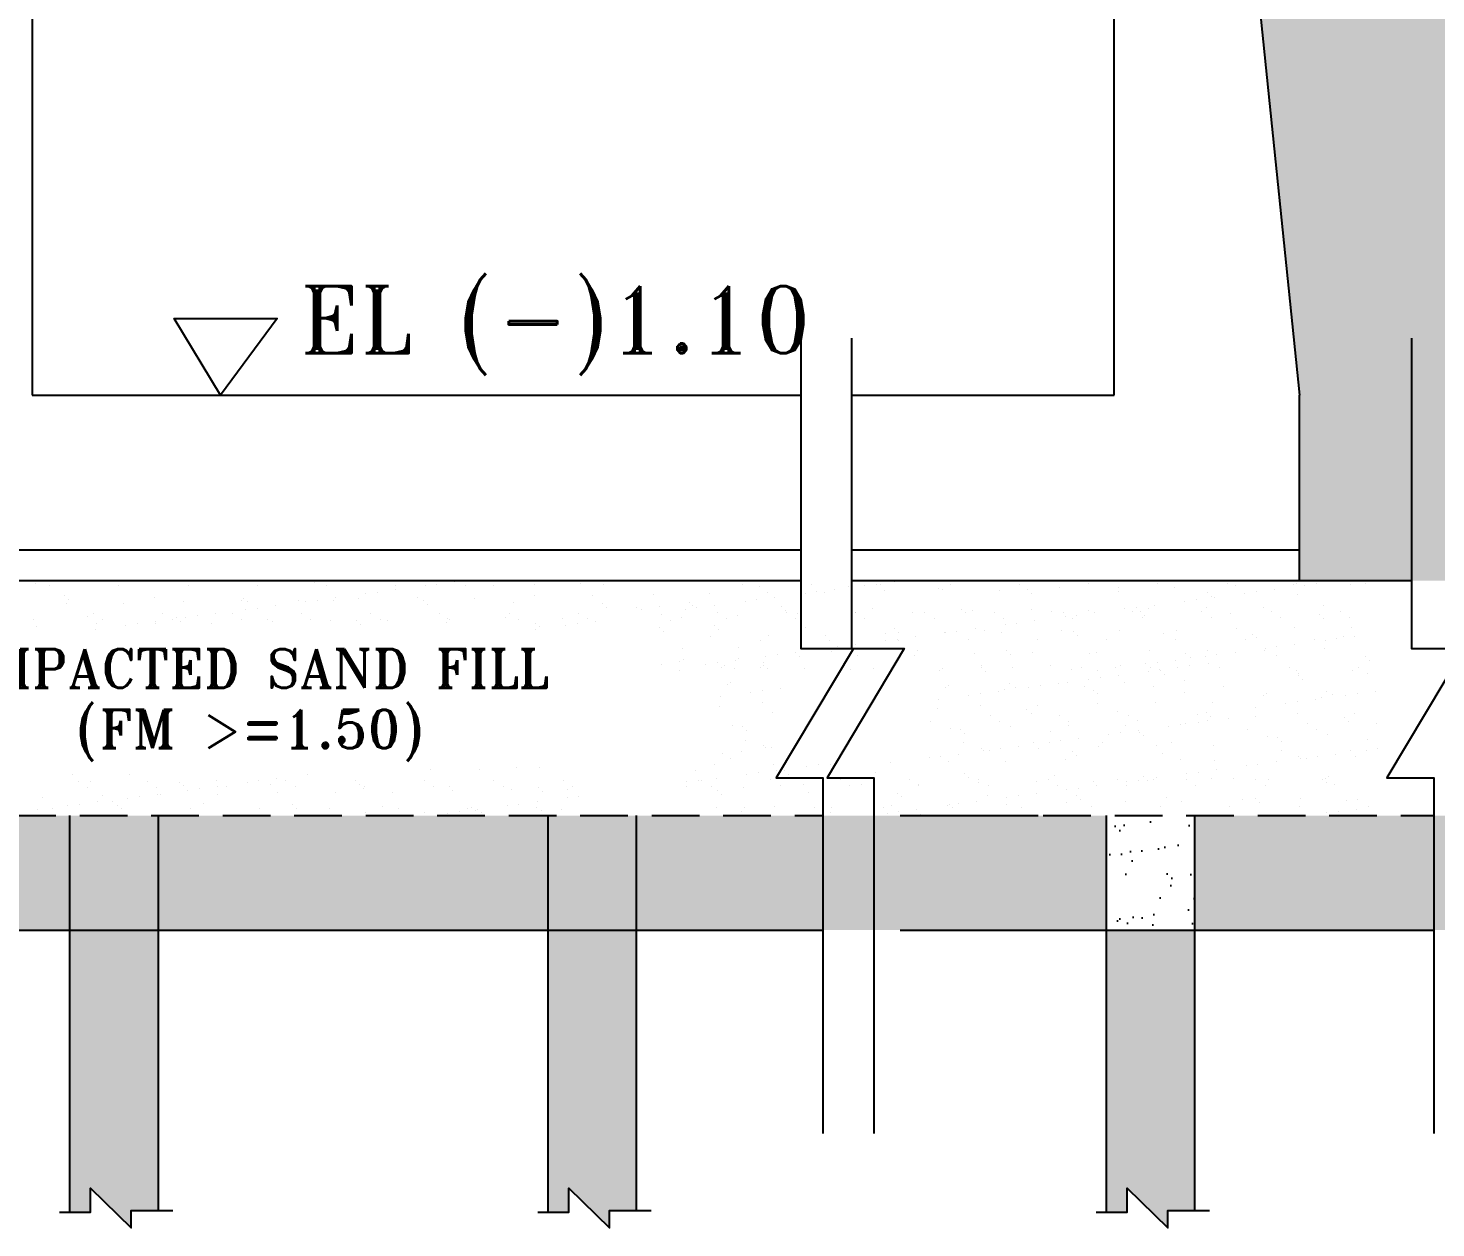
# Model space of a CAD drawing. Extents: x -1206532 to 786809, y -4288605 to 172932.
# Drawn here: x 472996 to 481855, y -4248785 to -4241240 of the extents above; entities that cross this region are included whole.
import ezdxf

# ---------------------------------------------------------------- set-up
doc = ezdxf.new("R2010")
doc.units = 0
doc.header["$LTSCALE"] = 300
doc.header["$MEASUREMENT"] = 0
doc.linetypes.add('DASHED', pattern=[0.75, 0.5, -0.25])
doc.layers.add('LINE', color=7, linetype='CONTINUOUS')
doc.styles.add('BIG', font='ROMANT.SHX')

msp = doc.modelspace()

# ---------------------------------------------------------------- hatches: boundary and pattern name
at = {"layer": 'LINE', "lineweight": 13}
h = msp.add_hatch(dxfattribs=at)
h.set_pattern_fill('AR-SAND', color=256, scale=100, style=0)
h.set_pattern_definition([(37.5, (-145127.12, 0), (-6.299336, 192.682377), [0, -152, 0, -170, 0, -162.5]), (7.5, (-145127.12, 0), (176.97767, 282.214607), [0, -82, 0, -137, 0, -52.5]), (327.5, (-145250.12, 0), (311.414186, 0.5659054), [0, -50, 0, -180, 0, -235]), (317.5, (-145250.12, 0), (300.61266, 87.767556), [0, -25, 0, -118, 0, -135])])
h.paths.add_polyline_path([(470131.834, -4244714.064), (471058.836, -4244714.064), (471379.508, -4244714.064), (471853.526, -4244714.064), (471853.526, -4243547.664), (472436.726, -4237844.336), (470131.834, -4237844.336)])
h.paths.add_polyline_path([(480996.182, -4243547.664), (480996.182, -4244714.064), (481701.671, -4244714.064), (482022.343, -4244714.064), (482717.874, -4244714.064), (482717.874, -4237844.336), (480412.982, -4237844.336)])
at = {"layer": 'LINE'}
h = msp.add_hatch(dxfattribs=at)
h.set_pattern_fill('AR-SAND', color=256, scale=140, style=0)
h.set_pattern_definition([(37.5, (481947.66, -3995430.46), (-8.81907, 269.75533), [0, -212.8, 0, -238, 0, -227.5]), (7.5, (481947.66, -3995430.46), (247.76874, 395.10045), [0, -114.8, 0, -191.8, 0, -73.5]), (327.5, (481775.46, -3995430.46), (435.97986, 0.79227), [0, -70, 0, -252, 0, -329]), (317.5, (481775.46, -3995430.46), (420.8577, 122.8746), [0, -35, 0, -165.2, 0, -189])])
h.paths.add_polyline_path([(483611.278, -4246192.345), (483054.986, -4246192.345), (483054.986, -4246912.345), (483611.278, -4246912.345)])
h.paths.add_polyline_path([(483054.986, -4246192.345), (480336.687, -4246192.345), (480336.687, -4246912.345), (483054.986, -4246912.345)])
h.paths.add_polyline_path([(479780.395, -4246192.345), (477156.434, -4246192.345), (476822.953, -4246192.345), (476822.953, -4246912.345), (479352.13, -4246912.345), (479780.395, -4246912.345)])
h.paths.add_polyline_path([(476822.953, -4246192.345), (476266.661, -4246192.345), (476266.661, -4246912.345), (476822.953, -4246912.345)])
h.paths.add_polyline_path([(476266.661, -4246192.345), (473812.69, -4246192.345), (473812.69, -4246912.345), (476266.661, -4246912.345)])
h.paths.add_polyline_path([(473812.69, -4246192.345), (473256.399, -4246192.345), (473256.399, -4246912.345), (473812.69, -4246912.345)])
h.paths.add_polyline_path([(473256.399, -4246192.345), (470651.278, -4246192.345), (470651.278, -4246912.345), (473256.399, -4246912.345)])
h.paths.add_polyline_path([(473812.69, -4246912.345), (473256.399, -4246912.345), (473256.399, -4248687.758), (473387.401, -4248687.758), (473387.401, -4248535.242), (473643.862, -4248785.367), (473643.862, -4248677.021), (473812.69, -4248677.021)])
h.paths.add_polyline_path([(476822.953, -4246912.345), (476266.661, -4246912.345), (476266.661, -4248687.758), (476397.663, -4248687.758), (476397.663, -4248535.242), (476654.124, -4248785.367), (476654.124, -4248677.021), (476822.953, -4248677.021)])
h.paths.add_polyline_path([(480336.687, -4246912.345), (479780.395, -4246912.345), (479780.395, -4248687.758), (479911.397, -4248687.758), (479911.397, -4248535.242), (480167.858, -4248785.367), (480167.858, -4248677.021), (480336.687, -4248677.021)])
h.paths.add_polyline_path([(485198.615, -4246192.345), (483611.278, -4246192.345), (483611.278, -4246912.345), (484493.065, -4246912.345)])
h = msp.add_hatch(dxfattribs=at)
h.set_pattern_fill('AR-SAND', color=256, scale=160, style=0)
h.set_pattern_definition([(37.5, (268248.74, -3994659.73), (-10.07894, 308.2918), [0, -243.2, 0, -272, 0, -260]), (7.5, (268248.74, -3994659.73), (283.16427, 451.54337), [0, -131.2, 0, -219.2, 0, -84]), (327.5, (268051.94, -3994659.73), (498.2627, 0.90545), [0, -80, 0, -288, 0, -376]), (317.5, (268051.94, -3994659.73), (480.98026, 140.4281), [0, -40, 0, -188.8, 0, -216])])
h.paths.add_polyline_path([(480336.687, -4246192.345), (479780.395, -4246192.345), (479780.395, -4246912.345), (480336.687, -4246912.345)])

# ---------------------------------------------------------------- linework, layer by layer
for p, q in [((473019.926, -4237844.336), (473019.926, -4243547.664)), ((479829.782, -4243547.664), (479829.782, -4237844.336)), ((480412.982, -4237844.336), (480996.182, -4243547.664)), ((473019.926, -4243547.664), (477857.542, -4243547.664)), ((477126.434, -4243547.664), (477857.542, -4243547.664)), ((478178.214, -4243547.664), (479755.242, -4243547.664)), ((478343.529, -4243547.664), (479829.782, -4243547.664)), ((480996.182, -4244714.064), (480996.182, -4243547.664)), ((471853.526, -4244521.831), (477857.542, -4244521.831)), ((477126.434, -4244521.831), (477857.542, -4244521.831)), ((478178.214, -4244521.831), (480996.182, -4244521.831)), ((478343.529, -4244521.831), (480996.182, -4244521.831)), ((471379.508, -4244714.064), (477857.542, -4244714.064)), ((473418.727, -4244716.84), (473418.727, -4244716.84)), ((474798.472, -4244725.694), (474798.472, -4244725.694)), ((475341.128, -4244714.427), (475341.128, -4244714.427)), ((475681.652, -4244723.235), (475681.652, -4244723.235)), ((475901.331, -4244719.239), (475901.331, -4244719.239)), ((477126.434, -4244714.064), (477857.542, -4244714.064)), ((478178.214, -4244714.064), (481701.671, -4244714.064)), ((478343.529, -4244714.064), (481701.671, -4244714.064)), ((478448.669, -4244721.431), (478448.669, -4244721.431)), ((481215.686, -4244719.628), (481215.686, -4244719.628)), ((473040.602, -4244730.464), (473040.602, -4244730.464)), ((473129.595, -4244747.02), (473129.595, -4244747.02)), ((473223.146, -4244807.733), (473223.146, -4244807.733)), ((473565.575, -4244746.228), (473565.575, -4244746.228)), ((474001.555, -4244745.436), (474001.555, -4244745.436)), ((474437.535, -4244744.643), (474437.535, -4244744.643)), ((474873.515, -4244743.851), (474873.515, -4244743.851)), ((475118.115, -4244797.426), (475118.115, -4244797.426)), ((475190.986, -4244787.832), (475190.986, -4244787.832)), ((475304.804, -4244772.848), (475304.804, -4244772.848)), ((475309.495, -4244743.059), (475309.495, -4244743.059)), ((475494.963, -4244747.813), (475494.963, -4244747.813)), ((475567.834, -4244738.219), (475567.834, -4244738.219)), ((475745.475, -4244742.267), (475745.475, -4244742.267)), ((475927.136, -4244742.885), (475927.136, -4244742.885)), ((476179.937, -4244810.269), (476179.937, -4244810.269)), ((476181.454, -4244741.474), (476181.454, -4244741.474)), ((476469.792, -4244731.618), (476469.792, -4244731.618)), ((476546.4, -4244805.594), (476546.4, -4244805.594)), ((476617.434, -4244740.682), (476617.434, -4244740.682)), ((476931.662, -4244803.709), (476931.662, -4244803.709)), ((477282.657, -4244793.689), (477282.657, -4244793.689)), ((477489.394, -4244739.098), (477489.394, -4244739.098)), ((477598.456, -4244748.808), (477598.456, -4244748.808)), ((477649.12, -4244789.015), (477649.12, -4244789.015)), ((477885.132, -4244795.623), (477885.132, -4244795.623)), ((477925.374, -4244738.305), (477925.374, -4244738.305)), ((477958.003, -4244786.029), (477958.003, -4244786.029)), ((478007.253, -4244790.732), (478007.253, -4244790.732)), ((478071.821, -4244771.044), (478071.821, -4244771.044)), ((478158.659, -4244753.62), (478158.659, -4244753.62)), ((478184.464, -4244777.266), (478184.464, -4244777.266)), ((478261.98, -4244746.01), (478261.98, -4244746.01)), ((478334.851, -4244736.416), (478334.851, -4244736.416)), ((478361.354, -4244737.513), (478361.354, -4244737.513)), ((478385.378, -4244777.109), (478385.378, -4244777.109)), ((478727.12, -4244765.999), (478727.12, -4244765.999)), ((478751.841, -4244772.435), (478751.841, -4244772.435)), ((478797.334, -4244736.721), (478797.334, -4244736.721)), ((479109.973, -4244774.152), (479109.973, -4244774.152)), ((479233.313, -4244735.928), (479233.313, -4244735.928)), ((479287.323, -4244770.811), (479287.323, -4244770.811)), ((479313.127, -4244794.456), (479313.127, -4244794.456)), ((479488.098, -4244760.529), (479488.098, -4244760.529)), ((479669.293, -4244735.136), (479669.293, -4244735.136)), ((479854.561, -4244755.855), (479854.561, -4244755.855)), ((479855.783, -4244783.189), (479855.783, -4244783.189)), ((480105.273, -4244734.344), (480105.273, -4244734.344)), ((480212.693, -4244757.573), (480212.693, -4244757.573)), ((480415.986, -4244788.001), (480415.986, -4244788.001)), ((480441.791, -4244811.647), (480441.791, -4244811.647)), ((480541.253, -4244733.552), (480541.253, -4244733.552)), ((480590.818, -4244743.95), (480590.818, -4244743.95)), ((480652.148, -4244793.819), (480652.148, -4244793.819)), ((480725.02, -4244784.225), (480725.02, -4244784.225)), ((480838.837, -4244769.241), (480838.837, -4244769.241)), ((480957.281, -4244739.275), (480957.281, -4244739.275)), ((480977.233, -4244732.759), (480977.233, -4244732.759)), ((480984.447, -4244800.38), (480984.447, -4244800.38)), ((481028.997, -4244744.206), (481028.997, -4244744.206)), ((481101.868, -4244734.612), (481101.868, -4244734.612)), ((481315.414, -4244740.993), (481315.414, -4244740.993)), ((481413.213, -4244731.967), (481413.213, -4244731.967)), ((473238.239, -4244855.334), (473238.239, -4244855.334)), ((473248.951, -4244831.378), (473248.951, -4244831.378)), ((473596.371, -4244857.051), (473596.371, -4244857.051)), ((473791.607, -4244820.111), (473791.607, -4244820.111)), ((473974.496, -4244843.428), (473974.496, -4244843.428)), ((474340.959, -4244838.754), (474340.959, -4244838.754)), ((474351.81, -4244824.923), (474351.81, -4244824.923)), ((474364.418, -4244896.652), (474364.418, -4244896.652)), ((474377.614, -4244848.569), (474377.614, -4244848.569)), ((474437.29, -4244887.058), (474437.29, -4244887.058)), ((474551.108, -4244872.074), (474551.108, -4244872.074)), ((474699.092, -4244840.472), (474699.092, -4244840.472)), ((474741.267, -4244847.039), (474741.267, -4244847.039)), ((474814.138, -4244837.445), (474814.138, -4244837.445)), ((474920.27, -4244837.302), (474920.27, -4244837.302)), ((474927.956, -4244822.461), (474927.956, -4244822.461)), ((475077.217, -4244826.848), (475077.217, -4244826.848)), ((475443.679, -4244822.174), (475443.679, -4244822.174)), ((475480.474, -4244842.114), (475480.474, -4244842.114)), ((475506.278, -4244865.759), (475506.278, -4244865.759)), ((475801.812, -4244823.892), (475801.812, -4244823.892)), ((476048.934, -4244854.492), (476048.934, -4244854.492)), ((476609.137, -4244859.304), (476609.137, -4244859.304)), ((476634.942, -4244882.95), (476634.942, -4244882.95)), ((476826.602, -4244881.703), (476826.602, -4244881.703)), ((476853.311, -4244895.275), (476853.311, -4244895.275)), ((476967.128, -4244880.29), (476967.128, -4244880.29)), ((477131.435, -4244894.849), (477131.435, -4244894.849)), ((477157.288, -4244855.255), (477157.288, -4244855.255)), ((477177.598, -4244871.683), (477177.598, -4244871.683)), ((477204.306, -4244885.255), (477204.306, -4244885.255)), ((477318.124, -4244870.27), (477318.124, -4244870.27)), ((477508.283, -4244845.236), (477508.283, -4244845.236)), ((477581.155, -4244835.642), (477581.155, -4244835.642)), ((477694.972, -4244820.657), (477694.972, -4244820.657)), ((477737.801, -4244876.495), (477737.801, -4244876.495)), ((477763.606, -4244900.14), (477763.606, -4244900.14)), ((478306.262, -4244888.873), (478306.262, -4244888.873)), ((478866.465, -4244893.685), (478866.465, -4244893.685)), ((478941.147, -4244903.697), (478941.147, -4244903.697)), ((479307.61, -4244899.023), (479307.61, -4244899.023)), ((479665.743, -4244900.74), (479665.743, -4244900.74)), ((479898.452, -4244893.045), (479898.452, -4244893.045)), ((479971.323, -4244883.451), (479971.323, -4244883.451)), ((480043.868, -4244887.117), (480043.868, -4244887.117)), ((480085.141, -4244868.467), (480085.141, -4244868.467)), ((480275.3, -4244843.432), (480275.3, -4244843.432)), ((480348.171, -4244833.838), (480348.171, -4244833.838)), ((480410.331, -4244882.443), (480410.331, -4244882.443)), ((480461.989, -4244818.854), (480461.989, -4244818.854)), ((480768.463, -4244884.16), (480768.463, -4244884.16)), ((481146.588, -4244870.537), (481146.588, -4244870.537)), ((473030.129, -4244962.195), (473030.129, -4244962.195)), ((473370.749, -4244942.986), (473370.749, -4244942.986)), ((473407.071, -4244923.792), (473407.071, -4244923.792)), ((473427.546, -4244986.596), (473427.546, -4244986.596)), ((473466.109, -4244961.403), (473466.109, -4244961.403)), ((473683.593, -4244986.284), (473683.593, -4244986.284)), ((473794.008, -4244981.921), (473794.008, -4244981.921)), ((473797.411, -4244971.3), (473797.411, -4244971.3)), ((473843.051, -4244923), (473843.051, -4244923)), ((473902.088, -4244960.61), (473902.088, -4244960.61)), ((473930.952, -4244947.798), (473930.952, -4244947.798)), ((473956.757, -4244971.443), (473956.757, -4244971.443)), ((473987.57, -4244946.265), (473987.57, -4244946.265)), ((474060.441, -4244936.671), (474060.441, -4244936.671)), ((474152.141, -4244983.639), (474152.141, -4244983.639)), ((474174.259, -4244921.687), (474174.259, -4244921.687)), ((474279.031, -4244922.207), (474279.031, -4244922.207)), ((474338.068, -4244959.818), (474338.068, -4244959.818)), ((474499.413, -4244960.176), (474499.413, -4244960.176)), ((474530.266, -4244970.016), (474530.266, -4244970.016)), ((474715.011, -4244921.415), (474715.011, -4244921.415)), ((474774.048, -4244959.026), (474774.048, -4244959.026)), ((474896.729, -4244965.342), (474896.729, -4244965.342)), ((475059.616, -4244964.988), (475059.616, -4244964.988)), ((475085.421, -4244988.634), (475085.421, -4244988.634)), ((475150.991, -4244920.623), (475150.991, -4244920.623)), ((475210.028, -4244958.234), (475210.028, -4244958.234)), ((475254.861, -4244967.059), (475254.861, -4244967.059)), ((475586.971, -4244919.83), (475586.971, -4244919.83)), ((475628.076, -4244977.367), (475628.076, -4244977.367)), ((475632.986, -4244953.436), (475632.986, -4244953.436)), ((475646.008, -4244957.441), (475646.008, -4244957.441)), ((475999.449, -4244948.762), (475999.449, -4244948.762)), ((476022.95, -4244919.038), (476022.95, -4244919.038)), ((476081.988, -4244956.649), (476081.988, -4244956.649)), ((476188.28, -4244982.179), (476188.28, -4244982.179)), ((476357.582, -4244950.48), (476357.582, -4244950.48)), ((476450.61, -4244984.481), (476450.61, -4244984.481)), ((476458.93, -4244918.246), (476458.93, -4244918.246)), ((476517.968, -4244955.857), (476517.968, -4244955.857)), ((476564.428, -4244969.496), (476564.428, -4244969.496)), ((476979.894, -4244926.681), (476979.894, -4244926.681)), ((477038.932, -4244964.292), (477038.932, -4244964.292)), ((477109.306, -4244943.92), (477109.306, -4244943.92)), ((477330.89, -4244916.661), (477330.89, -4244916.661)), ((477389.927, -4244954.272), (477389.927, -4244954.272)), ((477460.302, -4244933.9), (477460.302, -4244933.9)), ((477766.87, -4244915.869), (477766.87, -4244915.869)), ((477825.907, -4244953.48), (477825.907, -4244953.48)), ((477838.427, -4244920.277), (477838.427, -4244920.277)), ((478202.85, -4244915.077), (478202.85, -4244915.077)), ((478204.89, -4244915.602), (478204.89, -4244915.602)), ((478261.887, -4244952.688), (478261.887, -4244952.688)), ((478563.022, -4244917.32), (478563.022, -4244917.32)), ((478638.83, -4244914.285), (478638.83, -4244914.285)), ((478697.867, -4244951.896), (478697.867, -4244951.896)), ((478892.27, -4244917.331), (478892.27, -4244917.331)), ((479074.809, -4244913.492), (479074.809, -4244913.492)), ((479133.847, -4244951.103), (479133.847, -4244951.103)), ((479144.756, -4244992.271), (479144.756, -4244992.271)), ((479217.627, -4244982.677), (479217.627, -4244982.677)), ((479331.445, -4244967.693), (479331.445, -4244967.693)), ((479434.926, -4244906.064), (479434.926, -4244906.064)), ((479510.789, -4244912.7), (479510.789, -4244912.7)), ((479521.604, -4244942.658), (479521.604, -4244942.658)), ((479569.827, -4244950.311), (479569.827, -4244950.311)), ((479594.475, -4244933.064), (479594.475, -4244933.064)), ((479708.293, -4244918.08), (479708.293, -4244918.08)), ((479946.769, -4244911.908), (479946.769, -4244911.908)), ((479995.129, -4244910.876), (479995.129, -4244910.876)), ((480005.807, -4244949.519), (480005.807, -4244949.519)), ((480020.933, -4244934.522), (480020.933, -4244934.522)), ((480382.749, -4244911.115), (480382.749, -4244911.115)), ((480441.786, -4244948.726), (480441.786, -4244948.726)), ((480563.589, -4244923.254), (480563.589, -4244923.254)), ((480818.729, -4244910.323), (480818.729, -4244910.323)), ((480877.766, -4244947.934), (480877.766, -4244947.934)), ((481123.793, -4244928.066), (481123.793, -4244928.066)), ((481149.597, -4244951.712), (481149.597, -4244951.712)), ((481254.709, -4244909.531), (481254.709, -4244909.531)), ((481313.746, -4244947.142), (481313.746, -4244947.142)), ((473049.421, -4245000.219), (473049.421, -4245000.219)), ((473420.563, -4245020.913), (473420.563, -4245020.913)), ((473610.722, -4244995.878), (473610.722, -4244995.878)), ((476187.58, -4245019.109), (476187.58, -4245019.109)), ((476214.084, -4245005.824), (476214.084, -4245005.824)), ((476377.739, -4244994.075), (476377.739, -4244994.075)), ((476965.948, -4245009.389), (476965.948, -4245009.389)), ((476991.752, -4245033.035), (476991.752, -4245033.035)), ((477291.476, -4245063.444), (477291.476, -4245063.444)), ((477316.943, -4244999.369), (477316.943, -4244999.369)), ((477342.748, -4245023.015), (477342.748, -4245023.015)), ((477657.939, -4245058.77), (477657.939, -4245058.77)), ((477885.404, -4245011.748), (477885.404, -4245011.748)), ((478016.072, -4245060.488), (478016.072, -4245060.488)), ((478394.197, -4245046.864), (478394.197, -4245046.864)), ((478445.607, -4245016.56), (478445.607, -4245016.56)), ((478471.412, -4245040.206), (478471.412, -4245040.206)), ((478577.748, -4245066.919), (478577.748, -4245066.919)), ((478760.66, -4245042.19), (478760.66, -4245042.19)), ((478767.907, -4245041.884), (478767.907, -4245041.884)), ((478840.779, -4245032.29), (478840.779, -4245032.29)), ((478954.597, -4245017.306), (478954.597, -4245017.306)), ((479014.068, -4245028.938), (479014.068, -4245028.938)), ((479118.792, -4245043.908), (479118.792, -4245043.908)), ((479496.917, -4245030.285), (479496.917, -4245030.285)), ((479574.271, -4245033.75), (479574.271, -4245033.75)), ((479600.076, -4245057.396), (479600.076, -4245057.396)), ((479863.38, -4245025.61), (479863.38, -4245025.61)), ((480142.732, -4245046.129), (480142.732, -4245046.129)), ((480221.512, -4245027.328), (480221.512, -4245027.328)), ((480599.638, -4245013.705), (480599.638, -4245013.705)), ((480702.935, -4245050.941), (480702.935, -4245050.941)), ((480728.739, -4245074.587), (480728.739, -4245074.587)), ((480966.1, -4245009.031), (480966.1, -4245009.031)), ((481230.947, -4245080.1), (481230.947, -4245080.1)), ((481271.395, -4245063.32), (481271.395, -4245063.32)), ((481324.233, -4245010.748), (481324.233, -4245010.748)), ((481344.765, -4245065.115), (481344.765, -4245065.115)), ((477113.551, -4245144.642), (477113.551, -4245144.642)), ((477464.546, -4245134.622), (477464.546, -4245134.622)), ((477602.462, -4245089.672), (477602.462, -4245089.672)), ((477824.052, -4245166.145), (477824.052, -4245166.145)), ((478014.211, -4245141.11), (478014.211, -4245141.11)), ((478024.749, -4245139.434), (478024.749, -4245139.434)), ((478038.442, -4245088.88), (478038.442, -4245088.88)), ((478050.554, -4245163.08), (478050.554, -4245163.08)), ((478087.082, -4245131.516), (478087.082, -4245131.516)), ((478200.9, -4245116.532), (478200.9, -4245116.532)), ((478391.059, -4245091.497), (478391.059, -4245091.497)), ((478463.93, -4245081.903), (478463.93, -4245081.903)), ((478474.422, -4245088.087), (478474.422, -4245088.087)), ((478593.21, -4245151.813), (478593.21, -4245151.813)), ((478910.402, -4245087.295), (478910.402, -4245087.295)), ((479153.413, -4245156.625), (479153.413, -4245156.625)), ((479316.429, -4245168.778), (479316.429, -4245168.778)), ((479346.381, -4245086.503), (479346.381, -4245086.503)), ((479782.361, -4245085.711), (479782.361, -4245085.711)), ((480218.341, -4245084.918), (480218.341, -4245084.918)), ((480654.321, -4245084.126), (480654.321, -4245084.126)), ((480781.228, -4245139.306), (480781.228, -4245139.306)), ((480854.099, -4245129.713), (480854.099, -4245129.713)), ((480967.917, -4245114.728), (480967.917, -4245114.728)), ((481090.301, -4245083.334), (481090.301, -4245083.334)), ((481155.407, -4245140.293), (481155.407, -4245140.293)), ((481158.076, -4245089.693), (481158.076, -4245089.693)), ((476982.39, -4245240.762), (476982.39, -4245240.762)), ((477096.208, -4245225.778), (477096.208, -4245225.778)), ((477118.125, -4245213.675), (477118.125, -4245213.675)), ((477260.515, -4245240.336), (477260.515, -4245240.336)), ((477333.386, -4245230.742), (477333.386, -4245230.742)), ((477380.092, -4245247.173), (477380.092, -4245247.173)), ((477447.204, -4245215.758), (477447.204, -4245215.758)), ((477469.121, -4245203.655), (477469.121, -4245203.655)), ((477622.43, -4245246.096), (477622.43, -4245246.096)), ((477623.381, -4245230.724), (477623.381, -4245230.724)), ((477637.363, -4245190.723), (477637.363, -4245190.723)), ((477710.234, -4245181.129), (477710.234, -4245181.129)), ((477847.246, -4245190.032), (477847.246, -4245190.032)), ((478213.709, -4245185.358), (478213.709, -4245185.358)), ((478571.841, -4245187.075), (478571.841, -4245187.075)), ((478949.967, -4245173.452), (478949.967, -4245173.452)), ((478995.187, -4245248.41), (478995.187, -4245248.41)), ((479179.218, -4245180.271), (479179.218, -4245180.271)), ((479431.167, -4245247.617), (479431.167, -4245247.617)), ((479674.562, -4245170.496), (479674.562, -4245170.496)), ((481410.741, -4245191.006), (481410.741, -4245191.006)), ((481436.546, -4245214.652), (481436.546, -4245214.652)), ((477092.962, -4245277.255), (477092.962, -4245277.255)), ((477360.75, -4245261.814), (477360.75, -4245261.814)), ((477443.958, -4245267.236), (477443.958, -4245267.236)), ((477603.892, -4245262.309), (477603.892, -4245262.309)), ((477648.235, -4245269.742), (477648.235, -4245269.742)), ((477879.938, -4245266.443), (477879.938, -4245266.443)), ((478172.352, -4245274.688), (478172.352, -4245274.688)), ((478315.918, -4245265.651), (478315.918, -4245265.651)), ((478732.556, -4245279.5), (478732.556, -4245279.5)), ((478751.898, -4245264.859), (478751.898, -4245264.859)), ((478994.236, -4245263.782), (478994.236, -4245263.782)), ((479020.04, -4245287.427), (479020.04, -4245287.427)), ((479187.877, -4245264.067), (479187.877, -4245264.067)), ((479562.696, -4245276.16), (479562.696, -4245276.16)), ((479623.857, -4245263.274), (479623.857, -4245263.274)), ((479668.356, -4245335.469), (479668.356, -4245335.469)), ((480974.919, -4245278.786), (480974.919, -4245278.786)), ((480989.883, -4245313.881), (480989.883, -4245313.881)), ((480990.834, -4245298.509), (480990.834, -4245298.509)), ((481015.688, -4245337.526), (481015.688, -4245337.526)), ((481333.052, -4245280.504), (481333.052, -4245280.504)), ((481367.777, -4245260.105), (481367.777, -4245260.105)), ((481426.814, -4245297.716), (481426.814, -4245297.716)), ((477399.936, -4245366.916), (477399.936, -4245366.916)), ((477418.648, -4245355.886), (477418.648, -4245355.886)), ((477542.855, -4245417.009), (477542.855, -4245417.009)), ((477615.726, -4245407.415), (477615.726, -4245407.415)), ((477729.544, -4245392.431), (477729.544, -4245392.431)), ((478771.741, -4245384.601), (478771.741, -4245384.601)), ((478790.454, -4245373.572), (478790.454, -4245373.572)), ((478914.66, -4245434.695), (478914.66, -4245434.695)), ((478987.531, -4245425.101), (478987.531, -4245425.101)), ((479101.349, -4245410.117), (479101.349, -4245410.117)), ((479141.838, -4245399.035), (479141.838, -4245399.035)), ((479168.579, -4245359.949), (479168.579, -4245359.949)), ((479207.721, -4245383.809), (479207.721, -4245383.809)), ((479291.508, -4245385.082), (479291.508, -4245385.082)), ((479364.379, -4245375.488), (479364.379, -4245375.488)), ((479478.197, -4245360.504), (479478.197, -4245360.504)), ((479535.041, -4245355.275), (479535.041, -4245355.275)), ((479643.701, -4245383.017), (479643.701, -4245383.017)), ((481164.226, -4245410.048), (481164.226, -4245410.048)), ((481203.369, -4245433.908), (481203.369, -4245433.908)), ((481287.156, -4245435.181), (481287.156, -4245435.181)), ((481360.027, -4245425.587), (481360.027, -4245425.587)), ((481473.845, -4245410.603), (481473.845, -4245410.603)), ((477349.176, -4245504.224), (477349.176, -4245504.224)), ((477352.695, -4245442.044), (477352.695, -4245442.044)), ((477616.286, -4245480.757), (477616.286, -4245480.757)), ((478720.981, -4245521.909), (478720.981, -4245521.909)), ((478724.501, -4245459.73), (478724.501, -4245459.73)), ((478988.091, -4245498.442), (478988.091, -4245498.442)), ((479346.223, -4245500.16), (479346.223, -4245500.16)), ((480983.179, -4245475.2), (480983.179, -4245475.2)), ((481096.996, -4245460.216), (481096.996, -4245460.216)), ((481137.486, -4245449.134), (481137.486, -4245449.134)), ((477677.412, -4245543.687), (477677.412, -4245543.687)), ((478672.275, -4245599.776), (478672.275, -4245599.776)), ((479049.217, -4245561.373), (479049.217, -4245561.373)), ((479108.255, -4245598.984), (479108.255, -4245598.984)), ((479281.184, -4245526.721), (479281.184, -4245526.721)), ((479306.989, -4245550.367), (479306.989, -4245550.367)), ((479485.197, -4245560.581), (479485.197, -4245560.581)), ((479544.234, -4245598.192), (479544.234, -4245598.192)), ((480983.738, -4245548.541), (480983.738, -4245548.541)), ((481044.865, -4245611.472), (481044.865, -4245611.472)), ((481276.831, -4245576.82), (481276.831, -4245576.82)), ((481302.636, -4245600.466), (481302.636, -4245600.466)), ((481341.871, -4245550.259), (481341.871, -4245550.259)), ((481480.845, -4245610.68), (481480.845, -4245610.68)), ((477427.468, -4245625.642), (477427.468, -4245625.642)), ((477488.521, -4245631.91), (477488.521, -4245631.91)), ((477514.326, -4245655.556), (477514.326, -4245655.556)), ((478799.273, -4245643.328), (478799.273, -4245643.328)), ((478860.326, -4245649.596), (478860.326, -4245649.596)), ((478886.131, -4245673.242), (478886.131, -4245673.242)), ((479177.398, -4245629.704), (479177.398, -4245629.704)), ((479428.787, -4245661.975), (479428.787, -4245661.975)), ((479543.861, -4245625.03), (479543.861, -4245625.03)), ((479797.436, -4245680.956), (479797.436, -4245680.956)), ((479870.307, -4245671.363), (479870.307, -4245671.363)), ((479901.993, -4245626.748), (479901.993, -4245626.748)), ((479984.125, -4245656.378), (479984.125, -4245656.378)), ((479988.99, -4245666.787), (479988.99, -4245666.787)), ((480014.795, -4245690.432), (480014.795, -4245690.432)), ((480174.284, -4245631.343), (480174.284, -4245631.343)), ((480667.922, -4245649.875), (480667.922, -4245649.875)), ((480794.92, -4245693.426), (480794.92, -4245693.426)), ((480855.974, -4245699.695), (480855.974, -4245699.695)), ((481103.902, -4245649.083), (481103.902, -4245649.083)), ((481173.045, -4245679.803), (481173.045, -4245679.803)), ((477481.775, -4245787.531), (477481.775, -4245787.531)), ((477513.004, -4245717.49), (477513.004, -4245717.49)), ((477625.105, -4245750.512), (477625.105, -4245750.512)), ((477636.124, -4245767.163), (477636.124, -4245767.163)), ((477671.934, -4245762.497), (477671.934, -4245762.497)), ((478884.809, -4245735.176), (478884.809, -4245735.176)), ((478996.91, -4245768.198), (478996.91, -4245768.198)), ((479007.929, -4245784.849), (479007.929, -4245784.849)), ((479043.739, -4245780.182), (479043.739, -4245780.182)), ((479116.61, -4245770.589), (479116.61, -4245770.589)), ((479230.428, -4245755.604), (479230.428, -4245755.604)), ((479320.789, -4245734.383), (479320.789, -4245734.383)), ((479355.042, -4245769.915), (479355.042, -4245769.915)), ((479420.587, -4245730.569), (479420.587, -4245730.569)), ((479493.459, -4245720.976), (479493.459, -4245720.976)), ((479568.132, -4245789.661), (479568.132, -4245789.661)), ((479607.276, -4245705.991), (479607.276, -4245705.991)), ((479733.168, -4245756.292), (479733.168, -4245756.292)), ((479756.769, -4245733.591), (479756.769, -4245733.591)), ((480099.63, -4245751.618), (480099.63, -4245751.618)), ((480192.749, -4245732.799), (480192.749, -4245732.799)), ((480457.763, -4245753.336), (480457.763, -4245753.336)), ((480880.457, -4245785.275), (480880.457, -4245785.275)), ((480881.778, -4245723.341), (480881.778, -4245723.341)), ((481316.437, -4245784.482), (481316.437, -4245784.482)), ((481416.235, -4245780.668), (481416.235, -4245780.668)), ((481424.434, -4245712.074), (481424.434, -4245712.074)), ((481489.106, -4245771.075), (481489.106, -4245771.075)), ((477317.934, -4245872.71), (477317.934, -4245872.71)), ((477367.957, -4245802.516), (477367.957, -4245802.516)), ((477415.312, -4245833.77), (477415.312, -4245833.77)), ((477684.396, -4245868.036), (477684.396, -4245868.036)), ((477968.393, -4245872.104), (477968.393, -4245872.104)), ((478042.529, -4245869.754), (478042.529, -4245869.754)), ((478082.211, -4245857.12), (478082.211, -4245857.12)), ((478420.654, -4245856.13), (478420.654, -4245856.13)), ((478666.891, -4245829.795), (478666.891, -4245829.795)), ((478739.762, -4245820.202), (478739.762, -4245820.202)), ((478787.117, -4245851.456), (478787.117, -4245851.456)), ((478853.58, -4245805.217), (478853.58, -4245805.217)), ((479145.249, -4245853.174), (479145.249, -4245853.174)), ((479523.374, -4245839.551), (479523.374, -4245839.551)), ((479593.937, -4245813.307), (479593.937, -4245813.307)), ((480136.593, -4245802.04), (480136.593, -4245802.04)), ((480247.97, -4245836.594), (480247.97, -4245836.594)), ((480460.921, -4245846.215), (480460.921, -4245846.215)), ((480735.41, -4245870.301), (480735.41, -4245870.301)), ((480849.228, -4245855.316), (480849.228, -4245855.316)), ((480992.557, -4245818.297), (480992.557, -4245818.297)), ((481003.577, -4245834.948), (481003.577, -4245834.948)), ((481039.387, -4245830.281), (481039.387, -4245830.281)), ((481112.258, -4245820.688), (481112.258, -4245820.688)), ((481226.076, -4245805.703), (481226.076, -4245805.703)), ((481350.69, -4245820.014), (481350.69, -4245820.014)), ((473273.515, -4245934.355), (473273.515, -4245934.355)), ((473631.648, -4245936.073), (473631.648, -4245936.073)), ((474561.498, -4245958.149), (474561.498, -4245958.149)), ((474751.657, -4245933.114), (474751.657, -4245933.114)), ((475525.408, -4245900.328), (475525.408, -4245900.328)), ((475837.088, -4245902.913), (475837.088, -4245902.913)), ((476068.064, -4245889.061), (476068.064, -4245889.061)), ((476215.213, -4245889.29), (476215.213, -4245889.29)), ((477196.728, -4245906.251), (477196.728, -4245906.251)), ((477328.514, -4245956.346), (477328.514, -4245956.346)), ((477518.674, -4245931.311), (477518.674, -4245931.311)), ((477591.545, -4245921.717), (477591.545, -4245921.717)), ((477705.363, -4245906.733), (477705.363, -4245906.733)), ((477756.931, -4245911.063), (477756.931, -4245911.063)), ((477782.735, -4245934.709), (477782.735, -4245934.709)), ((477895.522, -4245881.698), (477895.522, -4245881.698)), ((478325.391, -4245923.442), (478325.391, -4245923.442)), ((478542.054, -4245966.8), (478542.054, -4245966.8)), ((478885.594, -4245928.254), (478885.594, -4245928.254)), ((478911.399, -4245951.899), (478911.399, -4245951.899)), ((478978.033, -4245966.008), (478978.033, -4245966.008)), ((479414.013, -4245965.215), (479414.013, -4245965.215)), ((479454.055, -4245940.632), (479454.055, -4245940.632)), ((479849.993, -4245964.423), (479849.993, -4245964.423)), ((480014.258, -4245945.444), (480014.258, -4245945.444)), ((480079.144, -4245966.138), (480079.144, -4245966.138)), ((480095.531, -4245954.542), (480095.531, -4245954.542)), ((480285.69, -4245929.507), (480285.69, -4245929.507)), ((480285.973, -4245963.631), (480285.973, -4245963.631)), ((480358.562, -4245919.914), (480358.562, -4245919.914)), ((480445.607, -4245961.464), (480445.607, -4245961.464)), ((480472.379, -4245904.929), (480472.379, -4245904.929)), ((480582.719, -4245957.823), (480582.719, -4245957.823)), ((480662.539, -4245879.894), (480662.539, -4245879.894)), ((480721.953, -4245962.838), (480721.953, -4245962.838)), ((480803.739, -4245963.182), (480803.739, -4245963.182)), ((481142.922, -4245962.635), (481142.922, -4245962.635)), ((481157.933, -4245962.046), (481157.933, -4245962.046)), ((481181.864, -4245949.559), (481181.864, -4245949.559)), ((473310.295, -4245976.307), (473310.295, -4245976.307)), ((473369.333, -4246013.918), (473369.333, -4246013.918)), ((473389.878, -4245977.554), (473389.878, -4245977.554)), ((473746.275, -4245975.515), (473746.275, -4245975.515)), ((473805.313, -4246013.126), (473805.313, -4246013.126)), ((473950.082, -4245982.366), (473950.082, -4245982.366)), ((473975.886, -4246006.012), (473975.886, -4246006.012)), ((473997.96, -4246032.34), (473997.96, -4246032.34)), ((474070.832, -4246022.747), (474070.832, -4246022.747)), ((474182.255, -4245974.722), (474182.255, -4245974.722)), ((474184.649, -4246007.762), (474184.649, -4246007.762)), ((474241.292, -4246012.333), (474241.292, -4246012.333)), ((474374.809, -4245982.727), (474374.809, -4245982.727)), ((474447.68, -4245973.134), (474447.68, -4245973.134)), ((474518.542, -4245994.745), (474518.542, -4245994.745)), ((474565.542, -4246049.037), (474565.542, -4246049.037)), ((474618.235, -4245973.93), (474618.235, -4245973.93)), ((474677.272, -4246011.541), (474677.272, -4246011.541)), ((474932.005, -4246044.363), (474932.005, -4246044.363)), ((475054.215, -4245973.138), (475054.215, -4245973.138)), ((475078.745, -4245999.557), (475078.745, -4245999.557)), ((475104.55, -4246023.202), (475104.55, -4246023.202)), ((475113.252, -4246010.749), (475113.252, -4246010.749)), ((475290.138, -4246046.081), (475290.138, -4246046.081)), ((475490.195, -4245972.346), (475490.195, -4245972.346)), ((475549.232, -4246009.957), (475549.232, -4246009.957)), ((475647.206, -4246011.935), (475647.206, -4246011.935)), ((475668.263, -4246032.458), (475668.263, -4246032.458)), ((475926.174, -4245971.553), (475926.174, -4245971.553)), ((475985.212, -4246009.164), (475985.212, -4246009.164)), ((476034.725, -4246027.783), (476034.725, -4246027.783)), ((476207.409, -4246016.747), (476207.409, -4246016.747)), ((476233.214, -4246040.393), (476233.214, -4246040.393)), ((476362.154, -4245970.761), (476362.154, -4245970.761)), ((476392.858, -4246029.501), (476392.858, -4246029.501)), ((476421.192, -4246008.372), (476421.192, -4246008.372)), ((477137.446, -4246011.203), (477137.446, -4246011.203)), ((477141.825, -4245980.924), (477141.825, -4245980.924)), ((477214.697, -4245971.33), (477214.697, -4245971.33)), ((477234.114, -4245969.177), (477234.114, -4245969.177)), ((477293.151, -4246006.788), (477293.151, -4246006.788)), ((477336.073, -4246033.938), (477336.073, -4246033.938)), ((477495.578, -4246012.921), (477495.578, -4246012.921)), ((477670.094, -4245968.384), (477670.094, -4245968.384)), ((477729.131, -4246005.995), (477729.131, -4246005.995)), ((477873.703, -4245999.298), (477873.703, -4245999.298)), ((477904.534, -4246046.316), (477904.534, -4246046.316)), ((478106.074, -4245967.592), (478106.074, -4245967.592)), ((478165.111, -4246005.203), (478165.111, -4246005.203)), ((478240.166, -4245994.624), (478240.166, -4245994.624)), ((478464.737, -4246051.128), (478464.737, -4246051.128)), ((478598.299, -4245996.341), (478598.299, -4245996.341)), ((478601.091, -4246004.411), (478601.091, -4246004.411)), ((478976.424, -4245982.718), (478976.424, -4245982.718)), ((479037.071, -4246003.618), (479037.071, -4246003.618)), ((479341.835, -4246053.768), (479341.835, -4246053.768)), ((479342.886, -4245978.044), (479342.886, -4245978.044)), ((479473.051, -4246002.826), (479473.051, -4246002.826)), ((479531.994, -4246028.733), (479531.994, -4246028.733)), ((479604.865, -4246019.14), (479604.865, -4246019.14)), ((479701.019, -4245979.762), (479701.019, -4245979.762)), ((479718.683, -4246004.155), (479718.683, -4246004.155)), ((479908.842, -4245979.12), (479908.842, -4245979.12)), ((479909.031, -4246002.034), (479909.031, -4246002.034)), ((479981.713, -4245969.527), (479981.713, -4245969.527)), ((480040.063, -4245969.09), (480040.063, -4245969.09)), ((480345.01, -4246001.242), (480345.01, -4246001.242)), ((480780.99, -4246000.449), (480780.99, -4246000.449)), ((481168.727, -4245986.28), (481168.727, -4245986.28)), ((481216.97, -4245999.657), (481216.97, -4245999.657)), ((473084.697, -4246079.24), (473084.697, -4246079.24)), ((473244.264, -4246131.566), (473244.264, -4246131.566)), ((473317.135, -4246121.973), (473317.135, -4246121.973)), ((473430.953, -4246106.988), (473430.953, -4246106.988)), ((473462.822, -4246065.617), (473462.822, -4246065.617)), ((473529.224, -4246105.241), (473529.224, -4246105.241)), ((473555.029, -4246128.886), (473555.029, -4246128.886)), ((473621.112, -4246081.953), (473621.112, -4246081.953)), ((473693.983, -4246072.36), (473693.983, -4246072.36)), ((473807.801, -4246057.375), (473807.801, -4246057.375)), ((473829.285, -4246060.943), (473829.285, -4246060.943)), ((474097.685, -4246117.619), (474097.685, -4246117.619)), ((474187.417, -4246062.66), (474187.417, -4246062.66)), ((474657.888, -4246122.431), (474657.888, -4246122.431)), ((475226.348, -4246134.81), (475226.348, -4246134.81)), ((475786.551, -4246139.622), (475786.551, -4246139.622)), ((476011.281, -4246129.763), (476011.281, -4246129.763)), ((476084.152, -4246120.169), (476084.152, -4246120.169)), ((476197.97, -4246105.185), (476197.97, -4246105.185)), ((476388.129, -4246080.15), (476388.129, -4246080.15)), ((476461, -4246070.556), (476461, -4246070.556)), ((477326.753, -4246142.466), (477326.753, -4246142.466)), ((477361.878, -4246057.583), (477361.878, -4246057.583)), ((477505.686, -4246142.187), (477505.686, -4246142.187)), ((477693.216, -4246137.791), (477693.216, -4246137.791)), ((477941.666, -4246141.395), (477941.666, -4246141.395)), ((478051.348, -4246139.509), (478051.348, -4246139.509)), ((478377.646, -4246140.603), (478377.646, -4246140.603)), ((478429.473, -4246125.886), (478429.473, -4246125.886)), ((478490.541, -4246074.774), (478490.541, -4246074.774)), ((478778.298, -4246127.959), (478778.298, -4246127.959)), ((478795.936, -4246121.211), (478795.936, -4246121.211)), ((478813.626, -4246139.81), (478813.626, -4246139.81)), ((478851.169, -4246118.366), (478851.169, -4246118.366)), ((478964.987, -4246103.381), (478964.987, -4246103.381)), ((479033.197, -4246063.507), (479033.197, -4246063.507)), ((479154.068, -4246122.929), (479154.068, -4246122.929)), ((479155.146, -4246078.346), (479155.146, -4246078.346)), ((479228.017, -4246068.753), (479228.017, -4246068.753)), ((479249.606, -4246139.018), (479249.606, -4246139.018)), ((479532.193, -4246109.306), (479532.193, -4246109.306)), ((479593.401, -4246068.319), (479593.401, -4246068.319)), ((479619.205, -4246091.964), (479619.205, -4246091.964)), ((479685.585, -4246138.226), (479685.585, -4246138.226)), ((479898.656, -4246104.632), (479898.656, -4246104.632)), ((480121.565, -4246137.433), (480121.565, -4246137.433)), ((480161.861, -4246080.697), (480161.861, -4246080.697)), ((480256.789, -4246106.349), (480256.789, -4246106.349)), ((480557.545, -4246136.641), (480557.545, -4246136.641)), ((480634.914, -4246092.726), (480634.914, -4246092.726)), ((480722.064, -4246085.509), (480722.064, -4246085.509)), ((480747.869, -4246109.155), (480747.869, -4246109.155)), ((480993.525, -4246135.849), (480993.525, -4246135.849)), ((481001.377, -4246088.052), (481001.377, -4246088.052)), ((481290.525, -4246097.888), (481290.525, -4246097.888)), ((481359.509, -4246089.77), (481359.509, -4246089.77)), ((481429.505, -4246135.057), (481429.505, -4246135.057)), ((473054.105, -4246156.601), (473054.105, -4246156.601)), ((473145.887, -4246150.11), (473145.887, -4246150.11)), ((473256.399, -4246192.345), (473256.399, -4248687.758)), ((473581.867, -4246149.317), (473581.867, -4246149.317)), ((473812.69, -4246192.345), (473812.69, -4248677.021)), ((474017.847, -4246148.525), (474017.847, -4246148.525)), ((474018.592, -4246192.205), (474018.592, -4246192.205)), ((474385.054, -4246187.531), (474385.054, -4246187.531)), ((474453.827, -4246147.733), (474453.827, -4246147.733)), ((474683.692, -4246146.077), (474683.692, -4246146.077)), ((474743.187, -4246189.248), (474743.187, -4246189.248)), ((474889.807, -4246146.941), (474889.807, -4246146.941)), ((475121.312, -4246175.625), (475121.312, -4246175.625)), ((475325.787, -4246146.148), (475325.787, -4246146.148)), ((475487.775, -4246170.951), (475487.775, -4246170.951)), ((475634.433, -4246179.376), (475634.433, -4246179.376)), ((475707.304, -4246169.782), (475707.304, -4246169.782)), ((475761.767, -4246145.356), (475761.767, -4246145.356)), ((475812.356, -4246163.267), (475812.356, -4246163.267)), ((475821.122, -4246154.798), (475821.122, -4246154.798)), ((475845.907, -4246172.668), (475845.907, -4246172.668)), ((476197.746, -4246144.564), (476197.746, -4246144.564)), ((476224.032, -4246159.045), (476224.032, -4246159.045)), ((476266.661, -4246192.345), (476266.661, -4248687.758)), ((476355.012, -4246152), (476355.012, -4246152)), ((476822.953, -4246192.345), (476822.953, -4248677.021)), ((477483.676, -4246169.191), (477483.676, -4246169.191)), ((478043.879, -4246174.003), (478043.879, -4246174.003)), ((478401.449, -4246177.572), (478401.449, -4246177.572)), ((478474.321, -4246167.979), (478474.321, -4246167.979)), ((478483.801, -4246192.345), (479352.13, -4246192.345)), ((478588.138, -4246152.994), (478588.138, -4246152.994)), ((478612.34, -4246186.381), (478612.34, -4246186.381)), ((479172.543, -4246191.193), (479172.543, -4246191.193)), ((479780.395, -4246192.345), (479780.395, -4248687.758)), ((480336.687, -4246192.345), (480336.687, -4248677.021)), ((481168.466, -4246175.769), (481168.466, -4246175.769)), ((481241.337, -4246166.175), (481241.337, -4246166.175)), ((481355.155, -4246151.191), (481355.155, -4246151.191)), ((471519.78, -4246912.345), (477997.813, -4246912.345)), ((477156.434, -4246912.345), (477997.813, -4246912.345)), ((478483.801, -4246912.345), (481841.942, -4246912.345)), ((478483.801, -4246912.345), (479352.13, -4246912.345))]:
    msp.add_line(p, q, dxfattribs=at)
at = {"layer": 'LINE', "lineweight": 13}
for p, q in [((479721.874, -4245169.004), (479721.874, -4245169.004)), ((480052.687, -4245156.872), (480052.687, -4245156.872)), ((480419.15, -4245152.198), (480419.15, -4245152.198)), ((480591.069, -4245164.341), (480591.069, -4245164.341)), ((480777.282, -4245153.916), (480777.282, -4245153.916)), ((479867.146, -4245246.825), (479867.146, -4245246.825)), ((480027.531, -4245238.532), (480027.531, -4245238.532)), ((480100.403, -4245228.939), (480100.403, -4245228.939)), ((480214.221, -4245213.954), (480214.221, -4245213.954)), ((480282.077, -4245173.816), (480282.077, -4245173.816)), ((480303.126, -4245246.033), (480303.126, -4245246.033)), ((480307.882, -4245197.461), (480307.882, -4245197.461)), ((480404.38, -4245188.919), (480404.38, -4245188.919)), ((480422.053, -4245236.243), (480422.053, -4245236.243)), ((480477.251, -4245179.326), (480477.251, -4245179.326)), ((480850.538, -4245186.194), (480850.538, -4245186.194)), ((479723.554, -4245278.552), (479723.554, -4245278.552)), ((479741.227, -4245325.875), (479741.227, -4245325.875)), ((479837.372, -4245263.567), (479837.372, -4245263.567)), ((479855.045, -4245310.891), (479855.045, -4245310.891)), ((480045.204, -4245285.856), (480045.204, -4245285.856)), ((480059.837, -4245262.482), (480059.837, -4245262.482)), ((480118.076, -4245276.262), (480118.076, -4245276.262)), ((480122.899, -4245280.972), (480122.899, -4245280.972)), ((480148.704, -4245304.618), (480148.704, -4245304.618)), ((480231.893, -4245261.278), (480231.893, -4245261.278)), ((480271.299, -4245343.369), (480271.299, -4245343.369)), ((480495.817, -4245261.69), (480495.817, -4245261.69)), ((480931.797, -4245260.898), (480931.797, -4245260.898)), ((479702.042, -4245403.847), (479702.042, -4245403.847)), ((479727.846, -4245427.493), (479727.846, -4245427.493)), ((479893.174, -4245356.992), (479893.174, -4245356.992)), ((480079.681, -4245382.225), (480079.681, -4245382.225)), ((480270.502, -4245416.225), (480270.502, -4245416.225)), ((480515.661, -4245381.432), (480515.661, -4245381.432)), ((480767.389, -4245434.7), (480767.389, -4245434.7)), ((480786.101, -4245423.671), (480786.101, -4245423.671)), ((479724.348, -4245486.537), (479724.348, -4245486.537)), ((480090.811, -4245481.863), (480090.811, -4245481.863)), ((480448.944, -4245483.58), (480448.944, -4245483.58)), ((480720.148, -4245509.829), (480720.148, -4245509.829)), ((480910.307, -4245484.794), (480910.307, -4245484.794)), ((479849.645, -4245539.1), (479849.645, -4245539.1)), ((479921.177, -4245559.788), (479921.177, -4245559.788)), ((479980.214, -4245597.399), (479980.214, -4245597.399)), ((480357.157, -4245558.996), (480357.157, -4245558.996)), ((480360.973, -4245606.765), (480360.973, -4245606.765)), ((480409.848, -4245543.912), (480409.848, -4245543.912)), ((480416.194, -4245596.607), (480416.194, -4245596.607)), ((480435.652, -4245567.558), (480435.652, -4245567.558)), ((480551.132, -4245581.73), (480551.132, -4245581.73)), ((480716.628, -4245572.008), (480716.628, -4245572.008)), ((480247.155, -4245621.75), (480247.155, -4245621.75)), ((480280.118, -4245613.125), (480280.118, -4245613.125))]:
    msp.add_line(p, q, dxfattribs=at)
at = {"layer": 'LINE', "linetype": 'DASHED', "ltscale": 2}
for p, q in [((471519.78, -4246192.345), (477997.813, -4246192.345)), ((478483.801, -4246192.345), (481841.942, -4246192.345))]:
    msp.add_line(p, q, dxfattribs=at)
at = {"layer": 'LINE'}
for points in [[(474205.788, -4243547.664), (473914.13, -4243066.187), (474562.262, -4243066.187), (474205.788, -4243547.664)], [(477857.542, -4243190.231), (477857.542, -4245140.787), (478188.737, -4245140.787), (477702.75, -4245955.793), (477997.813, -4245955.793), (477997.813, -4248192.723)], [(478178.214, -4243190.231), (478178.214, -4245140.787), (478509.409, -4245140.787), (478023.422, -4245955.793), (478318.486, -4245955.793), (478318.486, -4248192.723)], [(481701.671, -4243190.231), (481701.671, -4245140.787), (482032.866, -4245140.787), (481546.879, -4245955.793), (481841.942, -4245955.793), (481841.942, -4248192.723)], [(473192.005, -4248687.758), (473387.401, -4248687.758), (473387.401, -4248535.242), (473643.862, -4248785.367), (473643.862, -4248677.021), (473905.539, -4248677.021)], [(476202.268, -4248687.758), (476397.663, -4248687.758), (476397.663, -4248535.242), (476654.124, -4248785.367), (476654.124, -4248677.021), (476915.802, -4248677.021)], [(479716.002, -4248687.758), (479911.397, -4248687.758), (479911.397, -4248535.242), (480167.858, -4248785.367), (480167.858, -4248677.021), (480429.535, -4248677.021)]]:
    msp.add_lwpolyline(points, dxfattribs=at)

# ---------------------------------------------------------------- texts
at = {"layer": 'LINE', "style": 'BIG'}
for s, height, p in [('EL (-)1.10', 420, (474705.748, -4243283.354)), ('COMPACTED SAND FILL', 243, (472299.603, -4245387.982)), (' (FM >=1.50)', 243, (473131.588, -4245769.338))]:
    msp.add_text(s, height=height, dxfattribs=at).set_placement(p)

doc.saveas('drawing.dxf')
